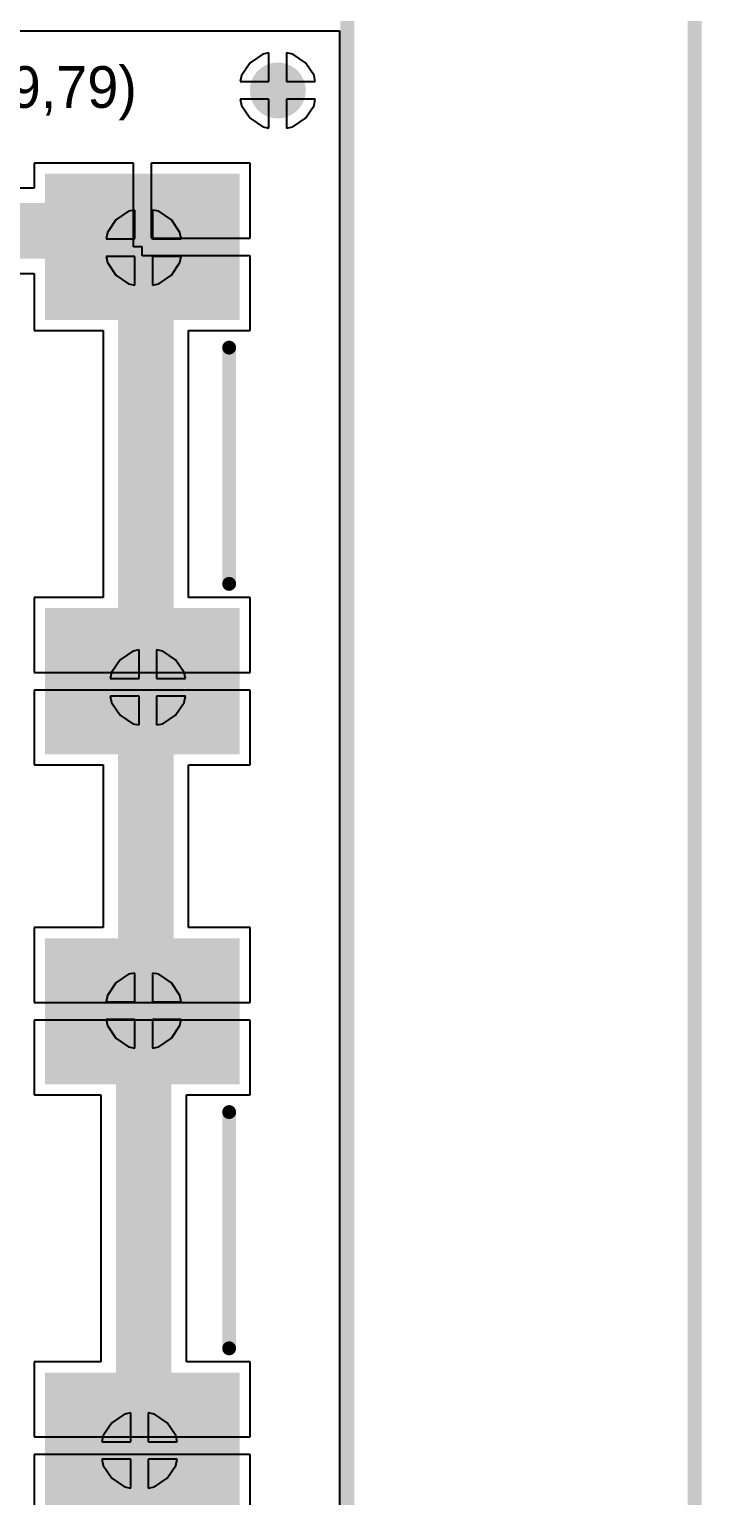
# Model space of a CAD drawing. Extents: x 60 to 151, y 116 to 276.
# Drawn here: x 140.96 to 150.63, y 174.97 to 196.07 of the extents above; entities that cross this region are included whole.
import ezdxf

# ---------------------------------------------------------------- set-up
doc = ezdxf.new("R2010")
doc.units = 0
doc.header["$MEASUREMENT"] = 0
doc.layers.get('0').update_dxf_attribs({"linetype": 'CONTINUOUS'})
for name, color, linetype in [('BOTTOMLAYER', 5, 'CONTINUOUS'), ('BOTTOMSOLDER', 6, 'CONTINUOUS'), ('MECHANICAL1', 6, 'CONTINUOUS'), ('MULTILAYER', 9, 'CONTINUOUS'), ('TOPLAYER', 1, 'CONTINUOUS'), ('TOPOVERLAY', 2, 'CONTINUOUS'), ('TOPPASTE', 8, 'CONTINUOUS'), ('TOPSOLDER', 216, 'CONTINUOUS'), ('VIAHOLELAYER', 16, 'CONTINUOUS')]:
    doc.layers.add(name, color=color, linetype=linetype)

# ---------------------------------------------------------------- blocks, each defined once
blk = doc.blocks.new('SMT2P___44')
at = {"layer": 'TOPLAYER'}
for points in [[(-0.3, -0.75), (0.3, -0.75), (-0.3, 0.75), (0.3, 0.75)], [(0.95, -0.75), (1.55, -0.75), (0.95, 0.75), (1.55, 0.75)], [(-3.45, -3.95), (-1.55, -3.95), (-3.45, -1.35), (-1.55, -1.35)], [(2.8, -3.95), (4.7, -3.95), (2.8, -1.35), (4.7, -1.35)]]:
    blk.add_solid(points, dxfattribs=at)
at = {"layer": 'TOPOVERLAY'}
for points, const_width in [([(-2.8, 0.1), (-0.8, 0.1)], 0.254), ([(2.1, 0.1), (4.5, 0.1)], 0.254), ([(-1.1, -3.9), (2.3, -3.9)], 0.2)]:
    blk.add_lwpolyline(points, dxfattribs=dict(at, const_width=const_width))
for points, const_width in [([(-2.863, 0.1, 1), (-2.736, 0.1, 1)], 0.127), ([(-0.863, 0.1, 1), (-0.736, 0.1, 1)], 0.127), ([(2.036, 0.1, 1), (2.163, 0.1, 1)], 0.127), ([(4.437, 0.1, 1), (4.564, 0.1, 1)], 0.127), ([(-1.15, -3.9, 1), (-1.05, -3.9, 1)], 0.1), ([(2.25, -3.9, 1), (2.35, -3.9, 1)], 0.1)]:
    blk.add_lwpolyline(points, format="xyb", close=True, dxfattribs=dict(at, const_width=const_width))
at = {"layer": 'TOPPASTE'}
for points in [[(-0.3, -0.75), (0.3, -0.75), (-0.3, 0.75), (0.3, 0.75)], [(0.95, -0.75), (1.55, -0.75), (0.95, 0.75), (1.55, 0.75)], [(-3.45, -3.95), (-1.55, -3.95), (-3.45, -1.35), (-1.55, -1.35)], [(2.8, -3.95), (4.7, -3.95), (2.8, -1.35), (4.7, -1.35)]]:
    blk.add_solid(points, dxfattribs=at)
at = {"layer": 'TOPSOLDER'}
for points in [[(-0.402, -0.852), (0.402, -0.852), (-0.402, 0.852), (0.402, 0.852)], [(0.848, -0.852), (1.652, -0.852), (0.848, 0.852), (1.652, 0.852)], [(-3.552, -4.052), (-1.448, -4.052), (-3.552, -1.248), (-1.448, -1.248)], [(2.698, -4.052), (4.802, -4.052), (2.698, -1.248), (4.802, -1.248)]]:
    blk.add_solid(points, dxfattribs=at)
blk = doc.blocks.new('SMT2P___45')
at = {"layer": 'TOPLAYER'}
for points in [[(-0.3, -0.75), (0.3, -0.75), (-0.3, 0.75), (0.3, 0.75)], [(0.95, -0.75), (1.55, -0.75), (0.95, 0.75), (1.55, 0.75)], [(-3.45, -3.95), (-1.55, -3.95), (-3.45, -1.35), (-1.55, -1.35)], [(2.8, -3.95), (4.7, -3.95), (2.8, -1.35), (4.7, -1.35)]]:
    blk.add_solid(points, dxfattribs=at)
at = {"layer": 'TOPOVERLAY'}
for points, const_width in [([(-2.8, 0.1), (-0.8, 0.1)], 0.254), ([(2.1, 0.1), (4.5, 0.1)], 0.254), ([(-1.1, -3.9), (2.3, -3.9)], 0.2)]:
    blk.add_lwpolyline(points, dxfattribs=dict(at, const_width=const_width))
for points, const_width in [([(-2.864, 0.1, 1), (-2.737, 0.1, 1)], 0.127), ([(-0.864, 0.1, 1), (-0.737, 0.1, 1)], 0.127), ([(2.036, 0.1, 1), (2.163, 0.1, 1)], 0.127), ([(4.436, 0.1, 1), (4.563, 0.1, 1)], 0.127), ([(-1.15, -3.9, 1), (-1.05, -3.9, 1)], 0.1), ([(2.25, -3.9, 1), (2.35, -3.9, 1)], 0.1)]:
    blk.add_lwpolyline(points, format="xyb", close=True, dxfattribs=dict(at, const_width=const_width))
at = {"layer": 'TOPPASTE'}
for points in [[(-0.3, -0.75), (0.3, -0.75), (-0.3, 0.75), (0.3, 0.75)], [(0.95, -0.75), (1.55, -0.75), (0.95, 0.75), (1.55, 0.75)], [(-3.45, -3.95), (-1.55, -3.95), (-3.45, -1.35), (-1.55, -1.35)], [(2.8, -3.95), (4.7, -3.95), (2.8, -1.35), (4.7, -1.35)]]:
    blk.add_solid(points, dxfattribs=at)
at = {"layer": 'TOPSOLDER'}
for points in [[(-0.402, -0.852), (0.402, -0.852), (-0.402, 0.852), (0.402, 0.852)], [(0.848, -0.852), (1.652, -0.852), (0.848, 0.852), (1.652, 0.852)], [(-3.552, -4.052), (-1.448, -4.052), (-3.552, -1.248), (-1.448, -1.248)], [(2.698, -4.052), (4.802, -4.052), (2.698, -1.248), (4.802, -1.248)]]:
    blk.add_solid(points, dxfattribs=at)

msp = doc.modelspace()

# ---------------------------------------------------------------- linework, layer by layer
at = {"layer": 'BOTTOMLAYER'}
for p, q in [((65.652, 196.046), (145.422, 196.046)), ((145.422, 196.046), (145.422, 116.516)), ((142.203, 193.325), (142.08, 193.142)), ((142.386, 193.448), (142.203, 193.325)), ((142.475, 193.466), (142.386, 193.448)), ((142.475, 193.053), (142.475, 193.466)), ((142.818, 193.448), (142.729, 193.466)), ((142.729, 193.466), (142.729, 193.053)), ((143.001, 193.325), (142.818, 193.448)), ((143.124, 193.142), (143.001, 193.325)), ((142.08, 193.142), (142.062, 193.053)), ((143.142, 193.053), (143.124, 193.142)), ((142.062, 193.053), (142.475, 193.053)), ((142.729, 193.053), (143.142, 193.053)), ((142.475, 192.799), (142.062, 192.799)), ((142.062, 192.799), (142.08, 192.71)), ((142.08, 192.71), (142.203, 192.527)), ((142.475, 192.386), (142.475, 192.799)), ((143.142, 192.799), (142.729, 192.799)), ((142.729, 192.799), (142.729, 192.386)), ((143.001, 192.527), (143.124, 192.71)), ((143.124, 192.71), (143.142, 192.799)), ((142.203, 192.527), (142.386, 192.404)), ((142.818, 192.404), (143.001, 192.527)), ((142.386, 192.404), (142.475, 192.386)), ((142.729, 192.386), (142.818, 192.404)), ((142.263, 186.995), (142.14, 186.812)), ((142.446, 187.118), (142.263, 186.995)), ((142.535, 187.136), (142.446, 187.118)), ((142.535, 186.723), (142.535, 187.136)), ((142.878, 187.118), (142.789, 187.136)), ((142.789, 187.136), (142.789, 186.723)), ((143.061, 186.995), (142.878, 187.118)), ((143.184, 186.812), (143.061, 186.995)), ((142.14, 186.812), (142.122, 186.723)), ((143.202, 186.723), (143.184, 186.812)), ((142.122, 186.723), (142.535, 186.723)), ((142.789, 186.723), (143.202, 186.723)), ((142.535, 186.469), (142.122, 186.469)), ((142.122, 186.469), (142.14, 186.38)), ((142.14, 186.38), (142.263, 186.197)), ((142.535, 186.056), (142.535, 186.469)), ((143.202, 186.469), (142.789, 186.469)), ((142.789, 186.469), (142.789, 186.056)), ((143.061, 186.197), (143.184, 186.38)), ((143.184, 186.38), (143.202, 186.469)), ((142.263, 186.197), (142.446, 186.074)), ((142.878, 186.074), (143.061, 186.197)), ((142.446, 186.074), (142.535, 186.056)), ((142.789, 186.056), (142.878, 186.074)), ((142.203, 182.345), (142.08, 182.162)), ((142.386, 182.468), (142.203, 182.345)), ((142.475, 182.486), (142.386, 182.468)), ((142.475, 182.073), (142.475, 182.486)), ((142.818, 182.468), (142.729, 182.486)), ((142.729, 182.486), (142.729, 182.073)), ((143.001, 182.345), (142.818, 182.468)), ((143.124, 182.162), (143.001, 182.345)), ((142.08, 182.162), (142.062, 182.073)), ((143.142, 182.073), (143.124, 182.162)), ((142.062, 182.073), (142.475, 182.073)), ((142.729, 182.073), (143.142, 182.073)), ((142.475, 181.819), (142.062, 181.819)), ((142.062, 181.819), (142.08, 181.73)), ((142.08, 181.73), (142.203, 181.547)), ((142.475, 181.406), (142.475, 181.819)), ((143.142, 181.819), (142.729, 181.819)), ((142.729, 181.819), (142.729, 181.406)), ((143.001, 181.547), (143.124, 181.73)), ((143.124, 181.73), (143.142, 181.819)), ((142.203, 181.547), (142.386, 181.424)), ((142.818, 181.424), (143.001, 181.547)), ((142.386, 181.424), (142.475, 181.406)), ((142.729, 181.406), (142.818, 181.424)), ((142.143, 176.015), (142.02, 175.832)), ((142.326, 176.138), (142.143, 176.015)), ((142.415, 176.156), (142.326, 176.138)), ((142.415, 175.743), (142.415, 176.156)), ((142.758, 176.138), (142.669, 176.156)), ((142.669, 176.156), (142.669, 175.743)), ((142.941, 176.015), (142.758, 176.138)), ((143.064, 175.832), (142.941, 176.015)), ((142.02, 175.832), (142.002, 175.743)), ((143.082, 175.743), (143.064, 175.832)), ((142.002, 175.743), (142.415, 175.743)), ((142.669, 175.743), (143.082, 175.743)), ((142.415, 175.489), (142.002, 175.489)), ((142.002, 175.489), (142.02, 175.4)), ((142.02, 175.4), (142.143, 175.217)), ((142.415, 175.076), (142.415, 175.489)), ((143.082, 175.489), (142.669, 175.489)), ((142.669, 175.489), (142.669, 175.076)), ((142.941, 175.217), (143.064, 175.4)), ((143.064, 175.4), (143.082, 175.489)), ((142.143, 175.217), (142.326, 175.094)), ((142.758, 175.094), (142.941, 175.217)), ((142.326, 175.094), (142.415, 175.076)), ((142.669, 175.076), (142.758, 175.094))]:
    msp.add_line(p, q, dxfattribs=at)
at = {"layer": 'BOTTOMLAYER', "const_width": 0.3}
for points in [[(144.382, 195.186, 1), (144.682, 195.186, 1)], [(142.452, 192.926, 1), (142.752, 192.926, 1)], [(142.512, 186.596, 1), (142.812, 186.596, 1)], [(142.452, 181.946, 1), (142.752, 181.946, 1)], [(142.392, 175.616, 1), (142.692, 175.616, 1)]]:
    msp.add_lwpolyline(points, format="xyb", close=True, dxfattribs=at)
at = {"layer": 'BOTTOMSOLDER', "const_width": 0.402}
for points in [[(144.331, 195.186, 1), (144.733, 195.186, 1)], [(142.401, 192.926, 1), (142.803, 192.926, 1)], [(142.461, 186.596, 1), (142.863, 186.596, 1)], [(142.401, 181.946, 1), (142.803, 181.946, 1)], [(142.341, 175.616, 1), (142.743, 175.616, 1)]]:
    msp.add_lwpolyline(points, format="xyb", close=True, dxfattribs=at)
at = {"layer": 'MECHANICAL1', "const_width": 0.2}
for points in [[(145.532, 116.186), (145.532, 196.186)], [(150.532, 116.186), (150.532, 196.186)]]:
    msp.add_lwpolyline(points, dxfattribs=at)
at = {"layer": 'MULTILAYER', "const_width": 0.3}
for points in [[(144.382, 195.186, 1), (144.682, 195.186, 1)], [(142.452, 192.926, 1), (142.752, 192.926, 1)], [(142.512, 186.596, 1), (142.812, 186.596, 1)], [(142.452, 181.946, 1), (142.752, 181.946, 1)], [(142.392, 175.616, 1), (142.692, 175.616, 1)]]:
    msp.add_lwpolyline(points, format="xyb", close=True, dxfattribs=at)
at = {"layer": 'TOPLAYER'}
for p, q in [((65.652, 196.046), (145.422, 196.046)), ((145.422, 196.046), (145.422, 195.806)), ((144.316, 195.708), (144.133, 195.585)), ((144.405, 195.726), (144.316, 195.708)), ((144.405, 195.313), (144.405, 195.726)), ((144.748, 195.708), (144.659, 195.726)), ((144.659, 195.726), (144.659, 195.313)), ((144.931, 195.585), (144.748, 195.708)), ((145.422, 195.806), (145.422, 116.306)), ((144.01, 195.402), (143.992, 195.313)), ((144.133, 195.585), (144.01, 195.402)), ((145.054, 195.402), (144.931, 195.585)), ((145.072, 195.313), (145.054, 195.402)), ((143.992, 195.313), (144.405, 195.313)), ((144.659, 195.313), (145.072, 195.313)), ((144.405, 195.059), (143.992, 195.059)), ((143.992, 195.059), (144.01, 194.97)), ((144.01, 194.97), (144.133, 194.787)), ((144.405, 194.646), (144.405, 195.059)), ((145.072, 195.059), (144.659, 195.059)), ((144.659, 195.059), (144.659, 194.646)), ((144.931, 194.787), (145.054, 194.97)), ((145.054, 194.97), (145.072, 195.059)), ((144.133, 194.787), (144.316, 194.664)), ((144.748, 194.664), (144.931, 194.787)), ((144.316, 194.664), (144.405, 194.646)), ((144.659, 194.646), (144.748, 194.664)), ((142.455, 194.14), (141.028, 194.14)), ((141.028, 194.14), (141.028, 193.781)), ((142.455, 192.936), (142.455, 194.14)), ((144.136, 194.14), (142.709, 194.14)), ((142.709, 194.14), (142.709, 193.063)), ((144.136, 193.063), (144.136, 194.14)), ((141.028, 193.781), (137.936, 193.781)), ((142.582, 192.936), (142.455, 192.936)), ((142.582, 192.809), (142.582, 192.936)), ((142.709, 193.063), (144.136, 193.063)), ((144.136, 192.809), (142.582, 192.809)), ((144.136, 191.732), (144.136, 192.809)), ((137.936, 192.551), (141.028, 192.551)), ((141.028, 192.551), (141.028, 191.732)), ((141.028, 191.732), (142.017, 191.732)), ((142.017, 191.732), (142.017, 187.89)), ((143.247, 187.89), (143.247, 191.732)), ((143.247, 191.732), (144.136, 191.732)), ((142.017, 187.89), (141.028, 187.89)), ((141.028, 187.89), (141.028, 186.813)), ((144.136, 187.89), (143.247, 187.89)), ((144.136, 186.813), (144.136, 187.89)), ((141.028, 186.813), (144.136, 186.813)), ((144.136, 186.559), (141.028, 186.559)), ((141.028, 186.559), (141.028, 185.482)), ((144.136, 185.482), (144.136, 186.559)), ((141.028, 185.482), (142.017, 185.482)), ((142.017, 185.482), (142.017, 183.14)), ((143.247, 183.14), (143.247, 185.482)), ((143.247, 185.482), (144.136, 185.482)), ((142.017, 183.14), (141.028, 183.14)), ((141.028, 183.14), (141.028, 182.063)), ((144.136, 183.14), (143.247, 183.14)), ((144.136, 182.063), (144.136, 183.14)), ((141.028, 182.063), (144.136, 182.063)), ((144.136, 181.809), (141.028, 181.809)), ((141.028, 181.809), (141.028, 180.732)), ((144.136, 180.732), (144.136, 181.809)), ((141.028, 180.732), (141.987, 180.732)), ((141.987, 180.732), (141.987, 176.89)), ((143.217, 176.89), (143.217, 180.732)), ((143.217, 180.732), (144.136, 180.732)), ((141.987, 176.89), (141.028, 176.89)), ((141.028, 176.89), (141.028, 175.813)), ((144.136, 176.89), (143.217, 176.89)), ((144.136, 175.813), (144.136, 176.89)), ((141.028, 175.813), (144.136, 175.813)), ((144.136, 175.559), (141.028, 175.559)), ((141.028, 175.559), (141.028, 174.482)), ((144.136, 174.482), (144.136, 175.559))]:
    msp.add_line(p, q, dxfattribs=at)
for points, const_width in [([(144.382, 195.186, 1), (144.682, 195.186, 1)], 0.3), ([(142.282, 193.166, 1), (142.682, 193.166, 1)], 0.4), ([(142.282, 193.166, 1), (142.682, 193.166, 1)], 0.4), ([(142.432, 193.016, 1), (142.832, 193.016, 1)], 0.4), ([(142.432, 193.016, 1), (142.832, 193.016, 1)], 0.4), ([(142.452, 192.926, 1), (142.752, 192.926, 1)], 0.3), ([(142.512, 186.596, 1), (142.812, 186.596, 1)], 0.3), ([(142.402, 181.976, 1), (142.802, 181.976, 1)], 0.4), ([(142.402, 181.976, 1), (142.802, 181.976, 1)], 0.4), ([(142.432, 182.006, 1), (142.832, 182.006, 1)], 0.4), ([(142.432, 182.006, 1), (142.832, 182.006, 1)], 0.4), ([(142.452, 181.946, 1), (142.752, 181.946, 1)], 0.3), ([(142.402, 175.766, 1), (142.802, 175.766, 1)], 0.4), ([(142.402, 175.766, 1), (142.802, 175.766, 1)], 0.4), ([(142.492, 175.676, 1), (142.892, 175.676, 1)], 0.4), ([(142.492, 175.676, 1), (142.892, 175.676, 1)], 0.4), ([(142.392, 175.616, 1), (142.692, 175.616, 1)], 0.3)]:
    msp.add_lwpolyline(points, format="xyb", close=True, dxfattribs=dict(at, const_width=const_width))
at = {"layer": 'TOPLAYER', "const_width": 0.8}
for points in [[(137.262, 193.166), (142.482, 193.166)], [(142.482, 193.166), (142.632, 193.016)], [(142.632, 182.006), (142.632, 193.016)], [(142.602, 181.976), (142.632, 182.006)], [(142.602, 175.766), (142.602, 181.976)], [(142.602, 175.766), (142.692, 175.676)], [(142.692, 170.966), (142.692, 175.676)]]:
    msp.add_lwpolyline(points, dxfattribs=at)
at = {"layer": 'TOPSOLDER', "const_width": 0.402}
for points in [[(144.331, 195.186, 1), (144.733, 195.186, 1)], [(142.401, 192.926, 1), (142.803, 192.926, 1)], [(142.461, 186.596, 1), (142.863, 186.596, 1)], [(142.401, 181.946, 1), (142.803, 181.946, 1)], [(142.341, 175.616, 1), (142.743, 175.616, 1)]]:
    msp.add_lwpolyline(points, format="xyb", close=True, dxfattribs=at)
at = {"layer": 'VIAHOLELAYER', "const_width": 0.15}
for points in [[(144.457, 195.186, 1), (144.607, 195.186, 1)], [(142.527, 192.926, 1), (142.677, 192.926, 1)], [(142.587, 186.596, 1), (142.737, 186.596, 1)], [(142.527, 181.946, 1), (142.677, 181.946, 1)], [(142.467, 175.616, 1), (142.617, 175.616, 1)]]:
    msp.add_lwpolyline(points, format="xyb", close=True, dxfattribs=at)

# ---------------------------------------------------------------- block references
at = {"rotation": 90}
for name, p in [('SMT2P___44', (139.932, 189.186)), ('SMT2P___45', (139.932, 178.186))]:
    msp.add_blockref(name, p, dxfattribs=at)

# ---------------------------------------------------------------- texts
at = {"layer": 'TOPOVERLAY'}
msp.add_text('(79,79)', height=0.6, rotation=360, dxfattribs=at).set_placement((139.962, 194.936))

doc.saveas('drawing.dxf')
